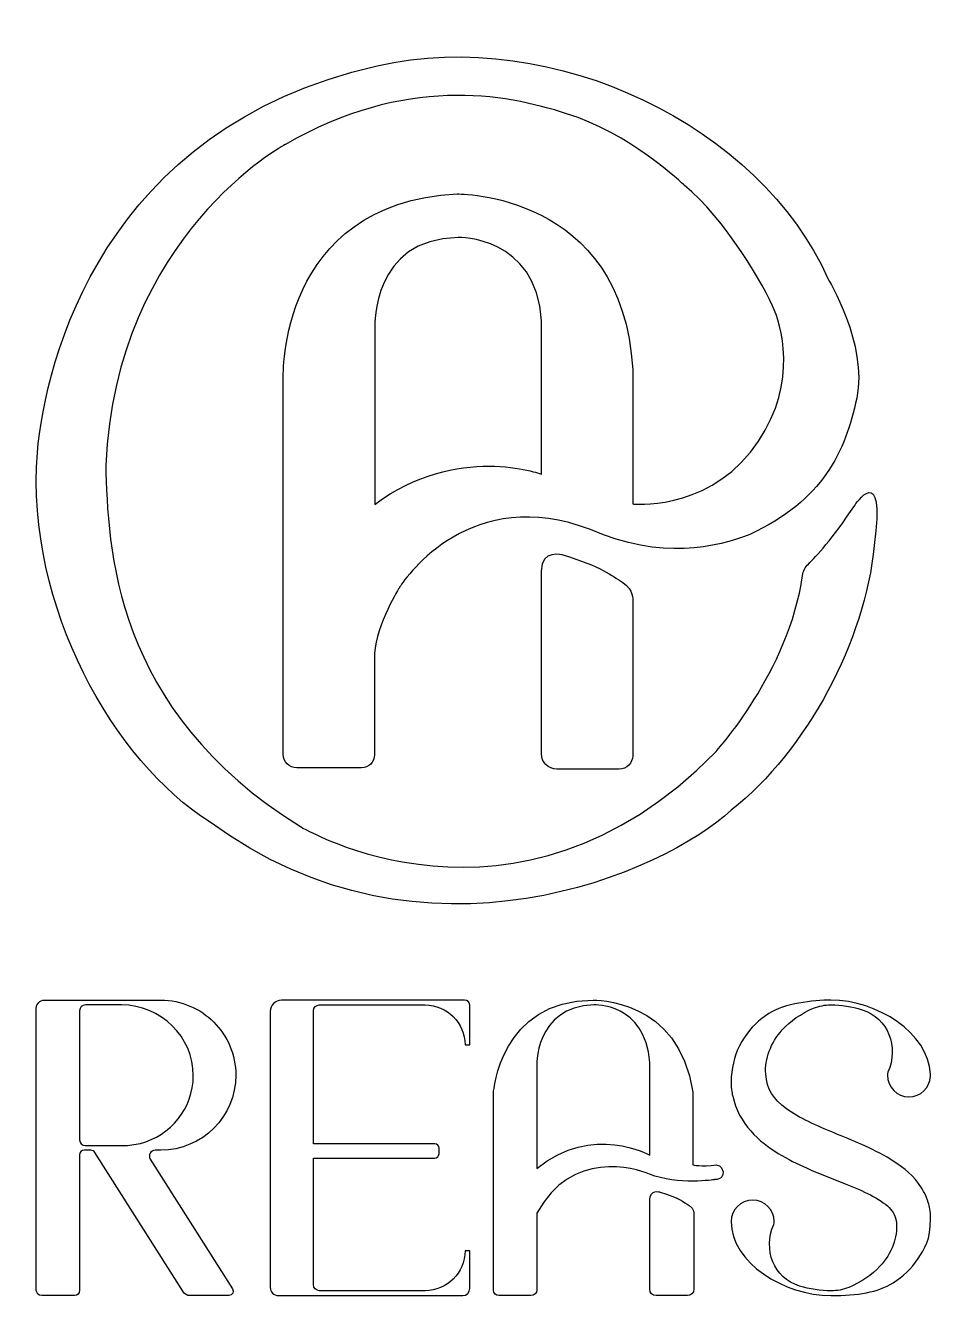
# Model space of a CAD drawing. Header units: millimetres. Extents: x -257 to 309, y -131 to 82.
# Drawn here: x -78.19 to -51.18, y -18.31 to 19.59 of the extents above; entities that cross this region are included whole.
import ezdxf

# ---------------------------------------------------------------- set-up
doc = ezdxf.new("R2010")
doc.units = ezdxf.units.MM
doc.header["$MEASUREMENT"] = 0
doc.layers.add('Layer 1', color=7, linetype='Continuous')

msp = doc.modelspace()

# ---------------------------------------------------------------- linework, layer by layer
at = {"layer": 'Layer 1', "color": 250}
for points, knots in [([(-53.4437, 5.2646), (-54.1116, 4.2569), (-54.5982, 3.7331), (-54.8268, 3.5121), (-54.9195, 3.4223), (-54.98, 3.3049), (-54.9979, 3.177), (-55.4017, 0.3037), (-57.5987, -2.1017), (-57.5987, -2.1017), (-63.5792, -8.1831), (-69.9796, -4.3192), (-69.9796, -4.3192), (-75.6072, -0.8418), (-75.7247, 4.0634), (-75.7919, 6.4602), (-75.4823, 13.3413), (-70.4275, 16.0356), (-70.4275, 16.0356), (-66.8607, 18.0875), (-63.9095, 17.5643), (-62.0421, 16.9483), (-60.2026, 16.4107), (-58.5311, 14.8232), (-58.5311, 14.8232), (-57.3076, 13.8293), (-56.1204, 11.7659), (-55.8432, 11.1023), (-55.566, 10.4387), (-55.1462, 8.6159), (-56.5572, 6.8521), (-57.9683, 5.0882), (-60.0682, 5.3066), (-60.0682, 5.3066), (-60.0682, 5.3066), (-60.0682, 9.316), (-60.0682, 9.316), (-60.3594, 14.6133), (-65.3094, 14.5573), (-65.3094, 14.5573), (-70.6683, 14.2773), (-70.4947, 9.0605), (-70.4947, 9.0605), (-70.4947, 9.0605), (-70.4947, -2.1607), (-70.4947, -2.1607), (-70.4947, -2.3848), (-70.313, -2.5665), (-70.0887, -2.5665), (-70.0887, -2.5665), (-68.1582, -2.5665), (-68.1582, -2.5665), (-67.9441, -2.5665), (-67.7705, -2.3929), (-67.7705, -2.1787), (-67.7705, -2.1787), (-67.7705, 0.8464), (-67.7705, 0.8464), (-67.7201, 1.7116), (-67.0229, 2.8204), (-67.0229, 2.8204), (-66.813, 3.1648), (-64.8643, 5.9029), (-61.328, 4.5423), (-59.2282, 3.6183), (-57.5483, 4.0131), (-56.574, 4.3994), (-54.3901, 5.4074), (-53.7182, 6.8689), (-53.3822, 8.4648), (-53.0462, 10.0608), (-54.2446, 12.0374), (-54.2446, 12.0374), (-56.2604, 16.562), (-62.4104, 19.5857), (-67.6948, 18.3762), (-75.8927, 16.5283), (-77.5839, 9.5959), (-77.8303, 6.841), (-78.1886, 2.2267), (-75.5231, -2.3873), (-72.701, -4.1681), (-66.2949, -8.9054), (-59.0939, -5.6632), (-57.1284, -3.8321), (-54.8605, -2.0346), (-53.1314, 1.23), (-52.8614, 4.0634), (-52.517, 6.6841), (-53.4437, 5.2646), (-53.4437, 5.2646)], [0, 0, 0, 0, 0.0333333, 0.0333333, 0.0333333, 0.0666667, 0.0666667, 0.0666667, 0.1, 0.1, 0.1, 0.1333333, 0.1333333, 0.1333333, 0.1666667, 0.1666667, 0.1666667, 0.2, 0.2, 0.2, 0.2333333, 0.2333333, 0.2333333, 0.2666667, 0.2666667, 0.2666667, 0.3, 0.3, 0.3, 0.3333333, 0.3333333, 0.3333333, 0.3666667, 0.3666667, 0.3666667, 0.4, 0.4, 0.4, 0.4333333, 0.4333333, 0.4333333, 0.4666667, 0.4666667, 0.4666667, 0.5, 0.5, 0.5, 0.5333333, 0.5333333, 0.5333333, 0.5666667, 0.5666667, 0.5666667, 0.6, 0.6, 0.6, 0.6333333, 0.6333333, 0.6333333, 0.6666667, 0.6666667, 0.6666667, 0.7, 0.7, 0.7, 0.7333333, 0.7333333, 0.7333333, 0.7666667, 0.7666667, 0.7666667, 0.8, 0.8, 0.8, 0.8333333, 0.8333333, 0.8333333, 0.8666667, 0.8666667, 0.8666667, 0.9, 0.9, 0.9, 0.9333333, 0.9333333, 0.9333333, 0.9666667, 0.9666667, 0.9666667, 1, 1, 1, 1]), ([(-62.7908, 6.1969), (-62.7908, 6.1969), (-65.3094, 7.1293), (-67.7621, 5.2954), (-67.7621, 5.2954), (-67.7621, 10.6066), (-67.7621, 10.6066), (-67.7621, 10.6066), (-67.8544, 13.2189), (-65.2784, 13.2582), (-65.2784, 13.2582), (-62.9352, 13.3141), (-62.7908, 10.7706), (-62.7908, 10.7706), (-62.7908, 6.1969), (-62.7908, 6.1969)], [0, 0, 0, 0, 0.2, 0.2, 0.2, 0.4, 0.4, 0.4, 0.6, 0.6, 0.6, 0.8, 0.8, 0.8, 1, 1, 1, 1]), ([(-62.7908, 3.3018), (-62.7908, 3.3018), (-62.7908, -2.1431), (-62.7908, -2.1431), (-62.7908, -2.3986), (-62.5837, -2.6057), (-62.3282, -2.6057), (-62.3282, -2.6057), (-60.4714, -2.6057), (-60.4714, -2.6057), (-60.2486, -2.6057), (-60.0682, -2.4253), (-60.0682, -2.2026), (-60.0682, -2.2026), (-60.0682, 2.4395), (-60.0682, 2.4395), (-60.0682, 2.4395), (-60.0346, 2.7476), (-60.3594, 2.9603), (-60.6841, 3.1732), (-61.0089, 3.4452), (-62.1568, 3.789), (-62.1568, 3.789), (-62.7908, 3.9851), (-62.7908, 3.3018)], [0, 0, 0, 0, 0.125, 0.125, 0.125, 0.25, 0.25, 0.25, 0.375, 0.375, 0.375, 0.5, 0.5, 0.5, 0.625, 0.625, 0.625, 0.75, 0.75, 0.75, 0.875, 0.875, 0.875, 1, 1, 1, 1]), ([(-57.5708, -14.4147), (-58.0214, -14.4777), (-58.2757, -14.4062), (-58.2757, -14.4062), (-58.2757, -14.4062), (-58.2757, -12.2468), (-58.2757, -12.2468), (-58.6753, -9.4237), (-61.2445, -9.4964), (-61.2445, -9.4964), (-64.0165, -9.4964), (-64.2197, -12.2377), (-64.2197, -12.2377), (-64.2197, -12.2377), (-64.2197, -18.1512), (-64.2197, -18.1512), (-64.2197, -18.24), (-64.1478, -18.3119), (-64.059, -18.3119), (-64.059, -18.3119), (-63.1028, -18.3119), (-63.1028, -18.3119), (-63.0068, -18.3119), (-62.9291, -18.2343), (-62.9289, -18.1385), (-62.9289, -18.1385), (-62.9241, -15.851), (-62.9241, -15.851), (-61.891, -13.9443), (-60.0123, -14.5043), (-59.5699, -14.6863), (-58.7117, -15.0278), (-57.6241, -14.8514), (-57.6241, -14.8514), (-57.6241, -14.8514), (-57.37, -14.8808), (-57.3721, -14.6163), (-57.4015, -14.4147), (-57.5708, -14.4147), (-57.5708, -14.4147)], [0, 0, 0, 0, 0.0769231, 0.0769231, 0.0769231, 0.1538462, 0.1538462, 0.1538462, 0.2307692, 0.2307692, 0.2307692, 0.3076923, 0.3076923, 0.3076923, 0.3846154, 0.3846154, 0.3846154, 0.4615385, 0.4615385, 0.4615385, 0.5384615, 0.5384615, 0.5384615, 0.6153846, 0.6153846, 0.6153846, 0.6923077, 0.6923077, 0.6923077, 0.7692308, 0.7692308, 0.7692308, 0.8461538, 0.8461538, 0.8461538, 0.9230769, 0.9230769, 0.9230769, 1, 1, 1, 1]), ([(-74.4621, -14.2383), (-74.5348, -14.1239), (-74.4524, -13.9743), (-74.3168, -13.9743), (-74.3168, -13.9743), (-74.1489, -13.9743), (-74.1489, -13.9743), (-72.9127, -13.9743), (-71.9105, -12.9721), (-71.9105, -11.7348), (-71.9105, -11.1166), (-72.1619, -10.5577), (-72.566, -10.1518), (-72.972, -9.747), (-73.5308, -9.4964), (-74.1489, -9.4964), (-74.1489, -9.4964), (-77.6189, -9.4964), (-77.6189, -9.4964), (-77.7537, -9.4964), (-77.8628, -9.6056), (-77.8628, -9.7403), (-77.8628, -9.7403), (-77.8628, -18.1513), (-77.8628, -18.1513), (-77.8628, -18.2399), (-77.7911, -18.3117), (-77.7024, -18.3117), (-77.7024, -18.3117), (-76.7265, -18.3117), (-76.7265, -18.3117), (-76.6413, -18.3117), (-76.5722, -18.2426), (-76.5722, -18.1573), (-76.5722, -18.1573), (-76.5722, -14.1156), (-76.5722, -14.1156), (-76.5722, -14.0375), (-76.509, -13.9743), (-76.431, -13.9743), (-76.431, -13.9743), (-76.2389, -13.9743), (-76.2389, -13.9743), (-76.1885, -13.9743), (-76.1416, -14.0001), (-76.1145, -14.0427), (-76.1145, -14.0427), (-73.4743, -18.2062), (-73.4743, -18.2062), (-73.4328, -18.2719), (-73.3604, -18.3117), (-73.2827, -18.3117), (-73.2827, -18.3117), (-72.1186, -18.3117), (-72.1186, -18.3117), (-72.015, -18.3117), (-71.9521, -18.1975), (-72.0076, -18.11), (-72.0076, -18.11), (-74.4621, -14.2383), (-74.4621, -14.2383)], [0, 0, 0, 0, 0.05, 0.05, 0.05, 0.1, 0.1, 0.1, 0.15, 0.15, 0.15, 0.2, 0.2, 0.2, 0.25, 0.25, 0.25, 0.3, 0.3, 0.3, 0.35, 0.35, 0.35, 0.4, 0.4, 0.4, 0.45, 0.45, 0.45, 0.5, 0.5, 0.5, 0.55, 0.55, 0.55, 0.6, 0.6, 0.6, 0.65, 0.65, 0.65, 0.7, 0.7, 0.7, 0.75, 0.75, 0.75, 0.8, 0.8, 0.8, 0.85, 0.85, 0.85, 0.9, 0.9, 0.9, 0.95, 0.95, 0.95, 1, 1, 1, 1]), ([(-75.2761, -13.8338), (-75.2761, -13.8338), (-76.401, -13.8338), (-76.401, -13.8338), (-76.4956, -13.8338), (-76.5722, -13.7572), (-76.5722, -13.6627), (-76.5722, -13.6627), (-76.5722, -9.8135), (-76.5722, -9.8135), (-76.5722, -9.7175), (-76.4944, -9.6398), (-76.3985, -9.6398), (-76.3985, -9.6398), (-75.3204, -9.6398), (-75.3204, -9.6398), (-74.1574, -9.6398), (-73.1694, -10.5911), (-73.1783, -11.7541), (-73.1857, -12.7259), (-73.856, -13.5412), (-74.7581, -13.7692), (-74.9246, -13.8107), (-75.0983, -13.8338), (-75.2761, -13.8338)], [0, 0, 0, 0, 0.125, 0.125, 0.125, 0.25, 0.25, 0.25, 0.375, 0.375, 0.375, 0.5, 0.5, 0.5, 0.625, 0.625, 0.625, 0.75, 0.75, 0.75, 0.875, 0.875, 0.875, 1, 1, 1, 1]), ([(-69.5922, -9.8134), (-69.5922, -9.8134), (-69.5922, -13.7882), (-69.5922, -13.7882), (-69.5922, -13.7882), (-65.9715, -13.7882), (-65.9715, -13.7882), (-65.9029, -13.7882), (-65.8473, -13.8437), (-65.8473, -13.9121), (-65.8473, -13.9121), (-65.8473, -14.0783), (-65.8473, -14.0783), (-65.8473, -14.152), (-65.9072, -14.2119), (-65.9809, -14.2119), (-65.9809, -14.2119), (-69.5922, -14.2119), (-69.5922, -14.2119), (-69.5922, -14.2119), (-69.5922, -17.9844), (-69.5922, -17.9844), (-69.5922, -18.086), (-69.5099, -18.1684), (-69.4083, -18.1684), (-69.4083, -18.1684), (-66.264, -18.1684), (-66.264, -18.1684), (-65.9345, -18.1684), (-65.6364, -18.035), (-65.4207, -17.8187), (-65.2043, -17.6036), (-65.071, -17.3054), (-65.071, -16.9754), (-65.071, -16.9754), (-64.9276, -16.9754), (-64.9276, -16.9754), (-64.9276, -16.9754), (-64.9276, -18.0999), (-64.9276, -18.0999), (-64.9276, -18.217), (-65.0224, -18.3118), (-65.1395, -18.3118), (-65.1395, -18.3118), (-70.6371, -18.3118), (-70.6371, -18.3118), (-70.7729, -18.3118), (-70.883, -18.2018), (-70.883, -18.0659), (-70.883, -18.0659), (-70.883, -9.8327), (-70.883, -9.8327), (-70.883, -9.647), (-70.7324, -9.4964), (-70.5466, -9.4964), (-70.5466, -9.4964), (-65.083, -9.4964), (-65.083, -9.4964), (-64.9972, -9.4964), (-64.9276, -9.5658), (-64.9276, -9.6516), (-64.9276, -9.6516), (-64.9276, -10.8328), (-64.9276, -10.8328), (-64.9276, -10.8328), (-65.071, -10.8328), (-65.071, -10.8328), (-65.071, -10.1731), (-65.6043, -9.6398), (-66.2628, -9.6398), (-66.2628, -9.6398), (-69.4185, -9.6398), (-69.4185, -9.6398), (-69.5145, -9.6398), (-69.5922, -9.7175), (-69.5922, -9.8134)], [0, 0, 0, 0, 0.04, 0.04, 0.04, 0.08, 0.08, 0.08, 0.12, 0.12, 0.12, 0.16, 0.16, 0.16, 0.2, 0.2, 0.2, 0.24, 0.24, 0.24, 0.28, 0.28, 0.28, 0.32, 0.32, 0.32, 0.36, 0.36, 0.36, 0.4, 0.4, 0.4, 0.44, 0.44, 0.44, 0.48, 0.48, 0.48, 0.52, 0.52, 0.52, 0.56, 0.56, 0.56, 0.6, 0.6, 0.6, 0.64, 0.64, 0.64, 0.68, 0.68, 0.68, 0.72, 0.72, 0.72, 0.76, 0.76, 0.76, 0.8, 0.8, 0.8, 0.84, 0.84, 0.84, 0.88, 0.88, 0.88, 0.92, 0.92, 0.92, 0.96, 0.96, 0.96, 1, 1, 1, 1]), ([(-59.5582, -14.1241), (-59.5582, -14.1241), (-61.2456, -13.1576), (-62.9325, -14.5182), (-62.9325, -14.5182), (-62.9325, -11.5085), (-62.9325, -11.5085), (-62.9325, -11.5085), (-63.0127, -9.6864), (-61.2256, -9.6398), (-61.2256, -9.6398), (-59.6892, -9.5615), (-59.5582, -11.3539), (-59.5582, -11.3539), (-59.5582, -14.1241), (-59.5582, -14.1241)], [0, 0, 0, 0, 0.2, 0.2, 0.2, 0.4, 0.4, 0.4, 0.6, 0.6, 0.6, 0.8, 0.8, 0.8, 1, 1, 1, 1]), ([(-52.4509, -11.6505), (-52.1279, -10.8935), (-52.4375, -10.0242), (-53.2244, -9.7826), (-53.5297, -9.6889), (-53.8459, -9.6373), (-54.1514, -9.6373), (-54.1514, -9.6373), (-54.1546, -9.6373), (-54.1546, -9.6373), (-54.3315, -9.6373), (-54.5083, -9.6694), (-54.6711, -9.7383), (-55.0415, -9.8954), (-55.3609, -10.1143), (-55.603, -10.3854), (-55.9546, -10.7732), (-56.1299, -11.2522), (-56.0983, -11.6957), (-56.0678, -12.1512), (-55.8664, -12.4562), (-55.4815, -12.7383), (-55.2911, -12.8767), (-55.067, -13.0053), (-54.823, -13.1198), (-54.5812, -13.2391), (-54.3217, -13.3491), (-54.0532, -13.4583), (-53.5186, -13.6859), (-52.9471, -13.8978), (-52.3694, -14.2477), (-52.0846, -14.4266), (-51.7834, -14.6382), (-51.5373, -14.9712), (-51.5373, -14.9712), (-51.4482, -15.0973), (-51.4482, -15.0973), (-51.4205, -15.142), (-51.3955, -15.1907), (-51.3704, -15.2374), (-51.3167, -15.3289), (-51.282, -15.4351), (-51.2477, -15.538), (-51.2177, -15.6421), (-51.1795, -15.7969), (-51.1795, -16.0149), (-51.1795, -16.6554), (-51.3522, -16.9038), (-51.5508, -17.2044), (-51.7482, -17.5072), (-52.0102, -17.7499), (-52.2976, -17.9282), (-52.7689, -18.2176), (-53.337, -18.3119), (-54.1513, -18.3119), (-55.5461, -18.3119), (-57.1305, -17.3244), (-57.1321, -16.1066), (-57.1321, -16.1064), (-57.1322, -16.1062), (-57.1322, -16.1059), (-57.1322, -16.1059), (-57.1322, -16.1057), (-57.1322, -16.1057), (-57.1322, -16.1057), (-57.1322, -16.105), (-57.1322, -16.105), (-57.1322, -16.105), (-57.1321, -16.105), (-57.1321, -16.105), (-57.1315, -15.7492), (-56.843, -15.4608), (-56.487, -15.4608), (-56.1307, -15.4608), (-55.8417, -15.7498), (-55.8417, -16.106), (-55.8417, -16.1358), (-55.8483, -16.1647), (-55.8602, -16.1924), (-56.1804, -16.937), (-55.8687, -17.7925), (-55.0925, -18.0264), (-54.7825, -18.1197), (-54.4613, -18.1711), (-54.1513, -18.1711), (-54.1513, -18.1711), (-54.1481, -18.1711), (-54.1481, -18.1711), (-53.9684, -18.1706), (-53.7887, -18.1387), (-53.6228, -18.0691), (-53.2543, -17.9148), (-52.9342, -17.7005), (-52.6906, -17.4343), (-52.334, -17.0507), (-52.1583, -16.574), (-52.2005, -16.1396), (-52.2159, -15.9389), (-52.2919, -15.8239), (-52.4178, -15.6868), (-52.5463, -15.5549), (-52.7445, -15.423), (-52.974, -15.3084), (-53.2036, -15.1933), (-53.457, -15.0821), (-53.7232, -14.9786), (-53.7232, -14.9786), (-54.5471, -14.6501), (-54.5471, -14.6501), (-55.1062, -14.411), (-55.6999, -14.1551), (-56.251, -13.6903), (-56.5203, -13.456), (-56.7822, -13.1574), (-56.9419, -12.7887), (-56.9823, -12.697), (-57.0202, -12.6053), (-57.0439, -12.5078), (-57.0439, -12.5078), (-57.0832, -12.3639), (-57.0832, -12.3639), (-57.093, -12.3157), (-57.1321, -12.1673), (-57.1321, -11.9297), (-57.1321, -11.8342), (-57.1258, -11.7398), (-57.1117, -11.6474), (-57.0714, -11.2762), (-56.9397, -10.9198), (-56.743, -10.6206), (-56.5474, -10.3196), (-56.289, -10.075), (-56.0033, -9.8937), (-55.535, -9.5983), (-54.6968, -9.4963), (-54.1513, -9.4963), (-52.7788, -9.4963), (-51.2325, -10.4804), (-51.1819, -11.7046), (-51.1813, -11.7155), (-51.1786, -11.726), (-51.1786, -11.7371), (-51.1786, -11.7421), (-51.1799, -11.7466), (-51.1801, -11.7514), (-51.1801, -11.7564), (-51.1795, -11.7613), (-51.1795, -11.7663), (-51.1795, -11.7663), (-51.1816, -11.7663), (-51.1816, -11.7663), (-51.1971, -12.1089), (-51.4775, -12.3823), (-51.8238, -12.3823), (-52.1802, -12.3823), (-52.4691, -12.0936), (-52.4691, -11.7372), (-52.4691, -11.7075), (-52.4626, -11.6786), (-52.4509, -11.6505)], [0, 0, 0, 0, 0.0188679, 0.0188679, 0.0188679, 0.0377358, 0.0377358, 0.0377358, 0.0566038, 0.0566038, 0.0566038, 0.0754717, 0.0754717, 0.0754717, 0.0943396, 0.0943396, 0.0943396, 0.1132075, 0.1132075, 0.1132075, 0.1320755, 0.1320755, 0.1320755, 0.1509434, 0.1509434, 0.1509434, 0.1698113, 0.1698113, 0.1698113, 0.1886792, 0.1886792, 0.1886792, 0.2075472, 0.2075472, 0.2075472, 0.2264151, 0.2264151, 0.2264151, 0.245283, 0.245283, 0.245283, 0.2641509, 0.2641509, 0.2641509, 0.2830189, 0.2830189, 0.2830189, 0.3018868, 0.3018868, 0.3018868, 0.3207547, 0.3207547, 0.3207547, 0.3396226, 0.3396226, 0.3396226, 0.3584906, 0.3584906, 0.3584906, 0.3773585, 0.3773585, 0.3773585, 0.3962264, 0.3962264, 0.3962264, 0.4150943, 0.4150943, 0.4150943, 0.4339623, 0.4339623, 0.4339623, 0.4528302, 0.4528302, 0.4528302, 0.4716981, 0.4716981, 0.4716981, 0.490566, 0.490566, 0.490566, 0.509434, 0.509434, 0.509434, 0.5283019, 0.5283019, 0.5283019, 0.5471698, 0.5471698, 0.5471698, 0.5660377, 0.5660377, 0.5660377, 0.5849057, 0.5849057, 0.5849057, 0.6037736, 0.6037736, 0.6037736, 0.6226415, 0.6226415, 0.6226415, 0.6415094, 0.6415094, 0.6415094, 0.6603774, 0.6603774, 0.6603774, 0.6792453, 0.6792453, 0.6792453, 0.6981132, 0.6981132, 0.6981132, 0.7169811, 0.7169811, 0.7169811, 0.7358491, 0.7358491, 0.7358491, 0.754717, 0.754717, 0.754717, 0.7735849, 0.7735849, 0.7735849, 0.7924528, 0.7924528, 0.7924528, 0.8113208, 0.8113208, 0.8113208, 0.8301887, 0.8301887, 0.8301887, 0.8490566, 0.8490566, 0.8490566, 0.8679245, 0.8679245, 0.8679245, 0.8867925, 0.8867925, 0.8867925, 0.9056604, 0.9056604, 0.9056604, 0.9245283, 0.9245283, 0.9245283, 0.9433962, 0.9433962, 0.9433962, 0.9622642, 0.9622642, 0.9622642, 0.9811321, 0.9811321, 0.9811321, 1, 1, 1, 1]), ([(-59.5582, -15.4585), (-59.5582, -15.4585), (-59.5582, -18.1218), (-59.5582, -18.1218), (-59.5582, -18.2268), (-59.473, -18.3119), (-59.368, -18.3119), (-59.368, -18.3119), (-58.4334, -18.3119), (-58.4334, -18.3119), (-58.3283, -18.3119), (-58.2432, -18.2268), (-58.2432, -18.1218), (-58.2432, -18.1218), (-58.2432, -15.8751), (-58.2432, -15.8751), (-58.2432, -15.8751), (-58.2269, -15.7263), (-58.3837, -15.6236), (-58.5406, -15.5208), (-58.6975, -15.3894), (-59.252, -15.2232), (-59.252, -15.2232), (-59.5582, -15.1286), (-59.5582, -15.4585)], [0, 0, 0, 0, 0.125, 0.125, 0.125, 0.25, 0.25, 0.25, 0.375, 0.375, 0.375, 0.5, 0.5, 0.5, 0.625, 0.625, 0.625, 0.75, 0.75, 0.75, 0.875, 0.875, 0.875, 1, 1, 1, 1])]:
    msp.add_open_spline(points, degree=3, knots=knots, dxfattribs=at)

doc.saveas('drawing.dxf')
